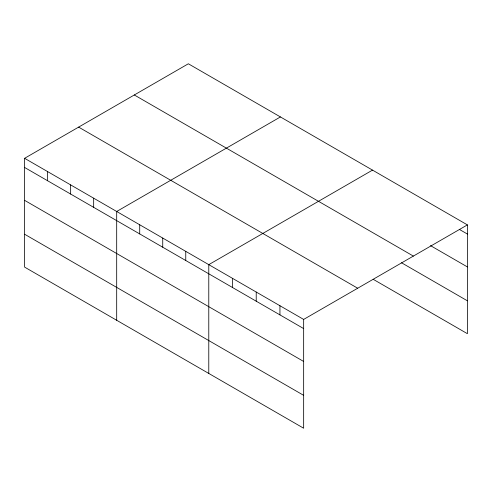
<?xml version="1.0" encoding="UTF-8"?>
<svg xmlns="http://www.w3.org/2000/svg" width="492" height="492" viewBox="0 0 492 492"><rect width="100%" height="100%" fill="white"/><g stroke="black" fill="none" stroke-linecap="round" stroke-linejoin="round"><path stroke-width="0.74" d="M303.656 361.46L303.656 319.425L24.6 158.313L24.6 267.107L303.656 428.224L303.656 361.46L24.6 200.349M373.176 279.29L467.4 333.687L467.4 224.893L188.344 63.776L24.6 158.313M280.428 116.942L116.69 211.48L116.69 320.274M372.518 170.115L208.78 264.647L208.78 373.446M303.656 319.425L467.4 224.893M459.491 229.481L467.4 234.044M430.5 245.625L467.4 266.928M134.304 94.974L413.366 256.086M401.509 262.765L467.4 300.809M78.634 127.114L357.696 288.232M24.6 167.465L303.656 328.582M24.6 234.229L303.656 395.34M279.942 305.729L279.942 314.886M256.221 292.039L256.221 301.19M232.501 278.343L232.501 287.494M185.755 251.357L185.755 260.508M162.735 238.067L162.735 247.218M139.71 224.77L139.71 233.928M93.665 198.19L93.665 207.341M70.645 184.894L70.645 194.051M47.619 171.603L47.619 180.761"/></g></svg>
